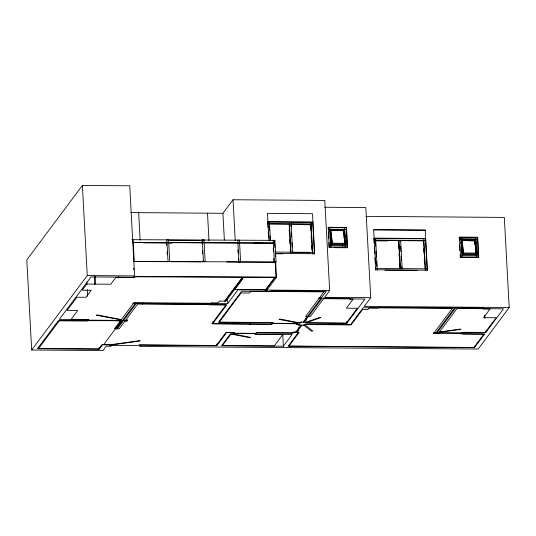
<?xml version="1.0" encoding="UTF-8"?>
<svg xmlns="http://www.w3.org/2000/svg" width="536" height="536" viewBox="0 0 536 536"><rect width="100%" height="100%" fill="white"/><g stroke="black" fill="none" stroke-linecap="round" stroke-linejoin="round"><path stroke-width="0.8" d="M331.06 244.074L331.369 243.217L346.223 243.331L345.908 244.188M344.527 229.348L346.33 244.222L346.022 245.079L331.168 244.965L331.476 244.108L329.674 229.234M332.186 244.972L332.494 244.115L330.692 229.24M345.003 245.073L345.311 244.215L343.509 229.341M462.246 253.85L462.561 252.992L477.409 253.106M462.354 254.741L462.668 253.883L460.866 239.009L475.713 239.123L477.522 253.997L477.208 254.855L462.354 254.741L461.355 246.48M463.372 254.754L463.687 253.89L461.885 239.016M274.901 262.439L275.162 262.07L133.364 261.38M275.973 277.092L275.712 277.454L133.92 276.77L134.181 276.402L275.973 277.092L275.162 262.07M82.383 185.443L26.8 259.9L31.678 350.008L102.972 350.557L106.235 346.189L111.086 346.229L112.091 344.882L140.231 340.97L139.802 340.628L111.662 344.541L112.091 344.882L102.49 344.809L99.254 349.144L37.453 348.668L58.31 320.729L87.864 320.957L88.869 319.61L59.315 319.382L90.999 276.938L133.611 277.266L134.616 275.919L129.732 185.804L82.383 185.443L87.261 275.558L31.678 350.008M301.942 325.144L296.582 332.32L299.168 332.34L288.938 346.042L473.925 347.462L483.841 334.183L462.849 334.022L463.399 333.285L433.443 333.057L436.023 332.809L454.602 307.919L378.718 307.336L378.195 308.039L369.123 307.966L367.964 309.527L362.584 309.48L351.087 324.89L304.997 324.535L304.528 325.164L298.411 325.118L298.88 324.488L296.663 324.468L297.212 323.737L271.899 323.543L271.35 324.273L211.867 323.818L225.964 304.944L209.723 304.817L210.266 304.086L136.178 303.517L123.561 320.421L127.762 320.454L127.561 320.722L123.36 320.689L117.23 328.896L116.279 328.89L122.409 320.682L59.342 320.695L38.579 348.514L98.691 348.976L101.954 344.608L110.282 344.668L109.739 345.405L138.422 345.626L138.971 344.889L216.276 345.486L226.031 332.414L234.366 332.474L233.817 333.211L255.752 333.379L256.302 332.642L292.582 332.923L293.051 332.293L295.638 332.313L300.991 325.138M133.9 261.816L134.261 261.334L133.089 239.639L131.957 239.632M135.233 276.723L134.59 277.588L115.816 277.447L110.744 284.234L86.805 284.053L82.229 290.184L91.194 290.251L85.948 297.279L76.983 297.212L67.067 310.491L77.72 310.579L71.127 319.402L86.423 319.516L85.961 320.133L122.61 320.414L135.226 303.51L132.854 303.49L133.055 303.222L210.467 303.818L211.13 302.934L217.985 302.987L219.412 301.071L224.872 301.118L241.528 278.807L242.48 278.814L234.507 289.487L265.642 289.728L274.841 277.407M103.649 344.621L121.478 320.736L85.76 320.401M167.654 261.97L168.016 261.494L166.837 239.8L168.539 239.813L169.711 261.508L168.016 261.494M142.529 304.106L143.534 302.76M202.286 239.967L203.466 261.662L205.161 261.675L203.988 239.981L202.286 239.967L201.931 240.45L202.112 243.786M224.363 240.001L222.916 213.301L233.033 199.747L324.789 200.451L329.667 290.566L324.622 297.326L370.711 297.674L365.827 207.566L324.675 207.251M203.626 240.463L203.988 239.981M365.974 216.35L504.322 217.415L509.2 307.523L478.206 349.043L140.037 346.45L141.042 345.104L216.819 345.687L226.574 332.615L234.493 332.675L233.488 334.022L232.557 334.35L249.575 337.673L250.5 337.345L233.488 334.022L230.312 333.995L221.562 345.72L283.363 346.196L292.12 334.471L255.873 334.189L256.878 332.843L293.125 333.124L293.976 331.978L298.72 332.019L288.107 346.229L474.461 347.663L484.671 333.988L460.464 333.807L461.469 332.461L485.676 332.648L503.451 308.837L457.047 308.481L439.272 332.286L460.866 329.399L460.437 329.064L439.627 331.958L440.063 332.293L439.058 333.64L433.517 333.6L452.297 308.441L363.18 307.758L350.544 324.689L304.455 324.334L303.838 325.164L311.49 331.194L312.81 331.007L305.158 324.977L303.838 325.164M237.381 240.624L237.736 240.141L239.431 240.155L240.61 261.849L240.249 262.332M237.736 240.141L238.915 261.836L238.554 262.318L238.373 258.982M211.378 304.636L212.383 303.289M306.023 322.23L307.054 322.431L320.85 317.553L319.818 317.352L306.023 322.23L305.46 322.987L346.805 323.309L364.936 299.014L323.59 298.699L310.297 316.508L305.554 316.468L323.918 291.872L241.656 291.242L218.454 322.324L273.226 322.739L272.221 324.086L212.698 323.63L226.795 304.756L137.678 304.073L125.859 319.898L127.689 319.912L126.684 321.258L124.855 321.238L119.233 328.782L114.483 328.742L120.111 321.205L119.005 321.198L120.01 319.851L120.942 319.523L97.271 314.9L96.339 315.228L121.116 319.858L133.933 302.686L227.8 303.41L237.91 289.855L329.667 290.566M274.526 240.811L274.881 240.329L273.186 240.316L274.358 262.01L274.003 262.486M275.698 262.499L276.06 262.024L274.881 240.329M312.16 223.103L312.729 222.333L267.725 221.991L268.04 227.827M276.489 277.28L266.419 290.767L265.126 290.753L275.196 277.266L276.489 277.28L275.678 262.258L274.385 262.251M299.095 325.124L299.711 324.3L296.308 324.273L297.312 322.927L298.237 322.598L279.933 319.021L279.001 319.349L297.312 322.927L300.716 322.953L301.279 322.196M303.229 322.143L321.144 298.137L318.719 298.123L321.372 297.842L326.216 291.35L270.901 290.921L270.352 291.658L250.634 291.504L249.495 293.031L241.053 292.964L219.284 322.129L272.65 322.545L272.1 323.275L297.413 323.469L297.962 322.739L300.173 322.752L300.642 322.123L306.76 322.17L306.291 322.799L346.263 323.108L357.338 308.267L346.37 308.187L353.09 299.182L349.613 299.155L350.202 298.364L322.096 298.143L304.173 322.149M398.362 241.019L398.938 240.249L400.472 268.616M400.057 241.033L400.633 240.262L402.168 268.63M370.711 297.674L364.185 306.411L509.2 307.523M132.198 239.679L273.99 240.369L274.137 243.036L132.338 242.352M168.619 240.242L200.317 240.396M133.082 242.493L167.279 242.654M168.947 242.661L202.306 242.828M203.975 242.835L274.043 243.177M143.005 242.654L167.192 242.775M168.86 242.781L172.197 242.795M253.943 243.19L273.956 243.29M143.742 242.795L167.098 242.909M168.766 242.915L172.103 242.929M253.843 243.324L273.863 243.424M134.107 261.514L168.304 261.682M169.972 261.689L200.839 261.836M226.695 261.963L275.069 262.198M130.657 212.591L222.916 213.301M267.926 221.716L312.93 222.065M267.812 223.659L312.823 224.001M269.226 224.055L289.179 224.209L290.72 252.577M303.081 224.705L311.416 224.765M328.019 227.599L346.263 227.74L347.348 247.759L334.906 247.666M328.112 229.267L346.357 229.408M373.652 229.776L425.229 230.172M329.781 230.125L344.635 230.239M374.108 238.118L425.685 238.513M459.298 239.043L477.543 239.183M460.973 239.9L475.827 240.014M373.994 240.054L425.571 240.45M468.913 240.825L475.512 240.878M375.408 240.456L398.65 240.631L400.184 268.998M400.345 240.644L423.587 240.825L425.122 269.193M375.086 240.838L387.562 240.932M331.476 244.108L346.33 244.222M329.01 245.95L347.261 246.091M275.182 252.067L314.357 252.369M292.415 252.59L309.882 252.724M462.668 253.883L477.522 253.997M275.491 253.448L314.666 253.749L312.495 213.703L267.471 213.375L268.931 240.054M275.276 253.736L282.774 253.796M460.203 255.732L478.447 255.866M274.358 262.01L276.06 262.024M238.915 261.836L240.61 261.849M375.535 268.422L427.112 268.817M384.774 270.164L417.216 270.412M87.261 275.558L134.616 275.919M476.209 246.594L476.41 248.248M474.695 239.116L476.504 253.99L476.189 254.848L475.787 251.545M476.236 253.528L474.648 240.436L461.838 240.342L462.133 242.795M474.688 242.453L474.99 244.932M475.291 247.411L475.586 249.89M462.334 244.429L463.225 251.793M460.853 242.352L461.054 244.001M345.418 240.121L345.62 241.776M345.05 243.753L343.462 230.661L330.645 230.567L331.342 236.289M343.395 231.854L343.697 234.333M343.898 235.987L344.199 238.466M344.501 240.939L344.802 243.418M331.536 237.924L332.233 243.652M330.062 235.88L331.168 244.965M484.725 315.121L484.906 318.464M485.583 330.98L485.676 332.648M475.76 237.502L476.075 243.344M476.665 254.185L476.846 257.528M476.042 254.124L476.129 255.793M474.373 345.995L474.461 347.663M460.906 237.388L461.992 257.414M459.392 240.711L459.211 237.374L477.455 237.515L478.541 257.541L460.29 257.401L460.156 254.895M459.613 244.885L459.935 250.721M427.199 270.486L425.483 238.781L373.907 238.386L374.175 243.391M423.788 238.768L425.504 270.472M423.259 240.376L423.393 242.875M423.708 248.717L423.936 252.892M424.251 258.727L424.478 262.901M400.66 246.486L400.935 251.491M401.203 256.496L401.43 260.67M401.745 266.513L401.879 269.012M398.496 243.518L398.771 248.523M399.039 253.535L399.266 257.702M399.581 263.545L399.849 268.549M375.602 238.399L377.317 270.104M375.448 241.287L375.723 246.292M375.991 251.297L376.265 256.309M376.533 261.313L376.808 266.318M374.403 247.565L374.718 253.407M374.945 257.575L375.26 263.417M375.488 267.591L375.622 270.09M344.568 227.726L344.842 232.731M344.929 234.4L345.063 236.905M345.472 244.409L345.653 247.746M344.849 244.349L344.943 246.017M342.558 244.878L342.645 246.547M346.712 321.64L346.805 323.309M329.714 227.612L330.799 247.632M328.287 232.604L328.608 238.446M328.829 242.614L329.104 247.619M312.729 222.333L314.451 254.037M311.034 222.319L312.749 254.024M312.374 252.744L310.84 224.376L290.88 224.222L291.015 226.721M310.592 225.596L310.867 230.601M311.135 235.606L311.409 240.61M311.677 245.615L311.905 249.789M305.801 318.062L305.935 320.562M298.492 327.844L298.632 330.35M291.169 223.834L292.703 252.201M291.329 232.564L291.557 236.738M291.872 242.574L292.1 246.748M296.214 322.605L296.308 324.273M289.467 223.82L291.008 252.188M289.165 229.602L289.393 233.77M289.708 239.612L289.936 243.786M290.251 249.622L290.432 252.959M282.733 334.511L283.363 346.196M274.707 244.148L274.888 247.485M275.249 254.158L275.383 256.664M273.233 248.302L273.414 251.645M273.775 258.319L273.956 261.655M269.42 221.998L270.412 240.356M269.36 226.56L269.588 230.728M269.856 235.733L270.131 240.744M268.268 232.001L268.583 237.843M249.736 323.154L249.823 324.829M237.877 249.803L238.058 253.139M233.033 199.747L235.244 240.631M227.525 298.405L227.8 303.41M216.725 344.018L216.819 345.687M207.506 213.181L208.993 240.711M212.611 321.962L212.698 323.63M202.474 250.466L202.655 253.803M203.017 260.476L203.104 262.144M166.569 241.95L166.75 245.287M167.111 251.96L167.245 254.466M138.656 212.651L140.144 240.188M139.95 344.782L140.037 346.45M133.725 268.06L133.819 269.729M118.764 276.469L118.858 278.144M99.167 347.475L99.254 349.144M95.187 276.516L95.596 284.026M94.262 276.844L94.671 284.355M86.839 282.063L86.973 284.569M87.247 289.574L87.609 296.247M241.756 278.264L224.597 301.252L225.891 301.259L243.049 278.278L241.756 278.264M230.855 334.196L222.393 345.532L274.278 345.928L282.747 334.591L255.009 334.377L255.551 333.647L233.616 333.479L233.073 334.209L230.855 334.196M455.546 307.925L436.967 332.816L463.6 333.017L464.149 332.286L485.134 332.447L496.122 317.727L483.573 317.634L490.005 309.017L482.936 308.964L483.552 308.14L455.546 307.925M346.49 227.431L328.246 227.291L329.332 247.317L347.576 247.458L346.49 227.431M425.242 230.152L373.666 229.756L375.837 269.802L427.413 270.198L425.242 230.152M477.67 237.227L459.426 237.086L460.511 257.113L478.755 257.253L477.67 237.227"/></g></svg>
